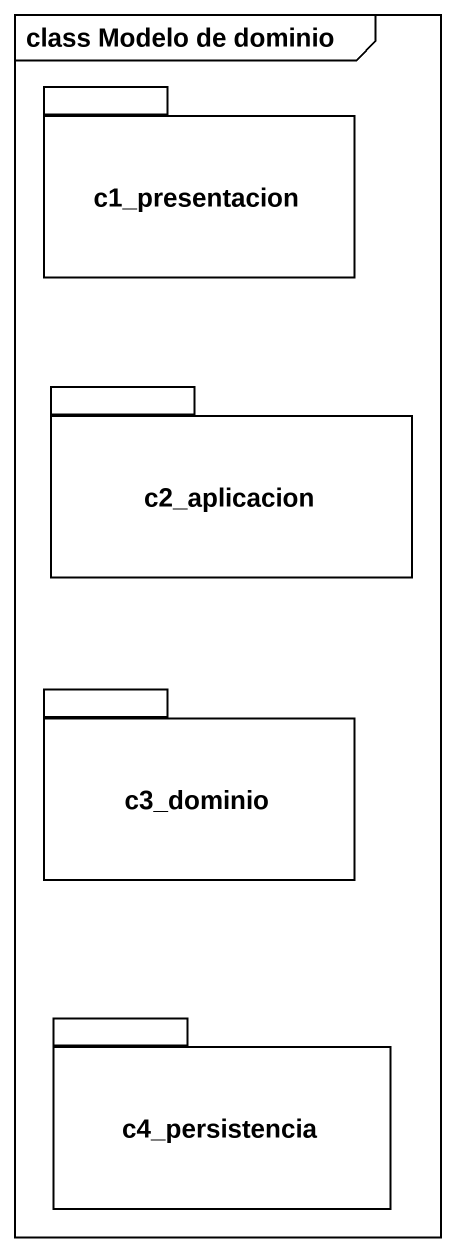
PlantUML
@startuml
mainframe class Modelo de dominio
package c1_presentacion {
}
package c2_aplicacion {
}
package c3_dominio {
}
package c4_persistencia {
}
@enduml
